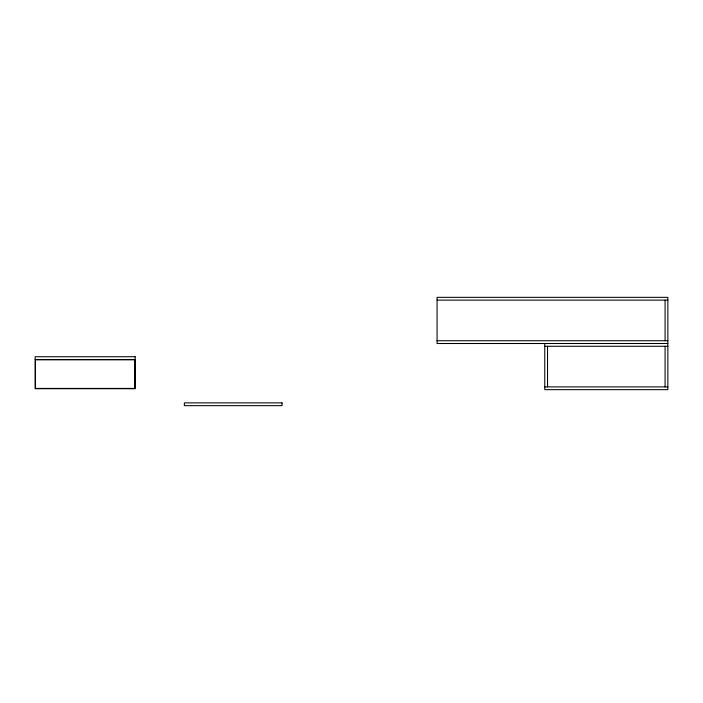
<?xml version="1.0" encoding="UTF-8"?>
<svg xmlns="http://www.w3.org/2000/svg" width="703" height="703" viewBox="0 0 703 703"><rect width="100%" height="100%" fill="white"/><g stroke="black" fill="none" stroke-linecap="round" stroke-linejoin="round"><path stroke-width="1.05" d="M437.073 300.119L667.85 300.119M437.073 340.735L667.85 340.735M667.85 343.503L437.073 343.503L437.073 297.351L667.85 297.351L667.85 389.664L544.772 389.664L544.772 343.503M544.772 346.28L667.85 346.28M35.15 359.497L135.152 359.497M544.772 386.896L667.85 386.896M665.082 300.119L665.082 340.735M665.082 346.28L665.082 386.896M547.54 346.28L547.54 386.896M135.152 356.72L35.15 356.72L35.15 388.724L135.152 388.724L135.152 356.72M134.844 359.804L35.458 359.804L35.458 388.416L134.844 388.416L134.844 359.804M282.052 402.881L184.353 402.881L184.353 405.649L282.052 405.649L282.052 402.881"/></g></svg>
